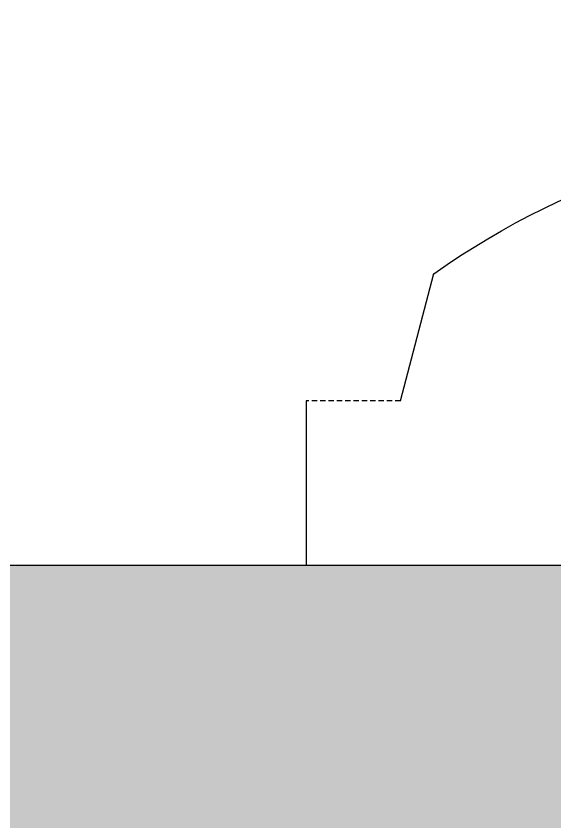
# Model space of a CAD drawing. Extents: x 9 to 378, y 7 to 556.
# Drawn here: x 101.74 to 119.13, y 383.07 to 409.08 of the extents above; entities that cross this region are included whole.
import ezdxf

# ---------------------------------------------------------------- set-up
doc = ezdxf.new("R2010")
doc.units = 0
doc.header["$MEASUREMENT"] = 0
doc.linetypes.add('HIDDEN', pattern=[0.375, 0.25, -0.125])
for name, color, linetype in [('FURNITURE', 144, 'CONTINUOUS'), ('FURNTIURE', 7, 'CONTINUOUS'), ('LINE', 7, 'CONTINUOUS')]:
    doc.layers.add(name, color=color, linetype=linetype)

# ---------------------------------------------------------------- blocks, each defined once
blk = doc.blocks.new('A$C2B627B83')
at = {"layer": 'FURNTIURE', "color": 7, "linetype": 'CONTINUOUS'}
for p, q in [((7.847, 4.51), (13.936, 6.109)), ((7.852, 0.01), (0, 0))]:
    blk.add_line(p, q, dxfattribs=at)
at = {"layer": 'FURNTIURE', "color": 7, "linetype": 'HIDDEN'}
blk.add_line((7.847, 4.51), (7.852, 0.01), dxfattribs=at)
at = {"layer": 'FURNTIURE', "color": 7, "linetype": 'CONTINUOUS'}
blk.add_arc((-17.913, 28.568), 38.971, 324.808, 35.3368, dxfattribs=at)

msp = doc.modelspace()

# ---------------------------------------------------------------- hatches: boundary and pattern name
at = {"layer": 'LINE'}
h = msp.add_hatch(color=4, dxfattribs=at)
h.paths.add_polyline_path([(9.488, 556.362), (9.488, 26.925), (18.488, 26.925), (18.488, 193.425), (36.488, 193.425), (36.488, 202.425), (18.488, 202.425), (18.488, 382.362), (163.988, 382.362), (163.988, 391.362), (18.488, 391.362), (18.488, 547.362), (210.488, 547.362), (210.488, 509.862), (219.488, 509.862), (219.488, 547.362), (285.488, 547.362), (285.488, 517.362), (289.988, 517.362), (289.988, 547.362), (369.488, 547.362), (369.488, 475.362), (364.988, 475.362), (364.988, 466.362), (378.488, 466.362), (378.488, 556.362)])
h.paths.add_polyline_path([(219.488, 475.362), (219.488, 479.862), (210.488, 479.862), (210.488, 461.862), (219.488, 461.862), (219.488, 466.362), (328.988, 466.362), (328.988, 475.362)], flags=17)
h.paths.add_polyline_path([(226.988, 382.362), (226.988, 391.362), (219.488, 391.362), (219.488, 395.862), (210.488, 395.862), (210.488, 391.362), (205.988, 391.362), (205.988, 382.362)], flags=17)
h.paths.add_polyline_path([(121.988, 193.425), (121.988, 202.425), (103.988, 202.425), (103.988, 193.425)], flags=17)
h.paths.add_polyline_path([(180.488, 52.425), (243.488, 52.425), (243.488, 61.425), (189.488, 61.425), (189.488, 86.925), (180.488, 86.925)], flags=17)
h.paths.add_polyline_path([(180.488, 158.925), (189.488, 158.925), (189.488, 193.425), (193.988, 193.425), (193.988, 202.425), (175.988, 202.425), (175.988, 193.425), (180.488, 193.425)], flags=17)
h.paths.add_polyline_path([(369.488, 193.425), (369.488, 61.425), (315.488, 61.425), (315.488, 52.425), (378.488, 52.425), (378.488, 391.362), (324.488, 391.362), (324.488, 382.362), (369.488, 382.362), (369.488, 248.925), (241.988, 248.925), (241.988, 323.925), (232.988, 323.925), (232.988, 244.425), (369.488, 244.425), (369.488, 202.425), (229.988, 202.425), (229.988, 193.425)], flags=0)

# ---------------------------------------------------------------- linework, layer by layer
at = {"layer": 'LINE', "color": 0}
msp.add_line((18.488, 391.362), (163.988, 391.362), dxfattribs=at)

# ---------------------------------------------------------------- block references
at = {"layer": 'FURNITURE', "ltscale": 15, "xscale": -0.6749999999956345, "yscale": 0.6750000000029104, "zscale": 0.675, "rotation": 270}
msp.add_blockref('A$C2B627B83', (111.097, 391.362), dxfattribs=at)

doc.saveas('drawing.dxf')
